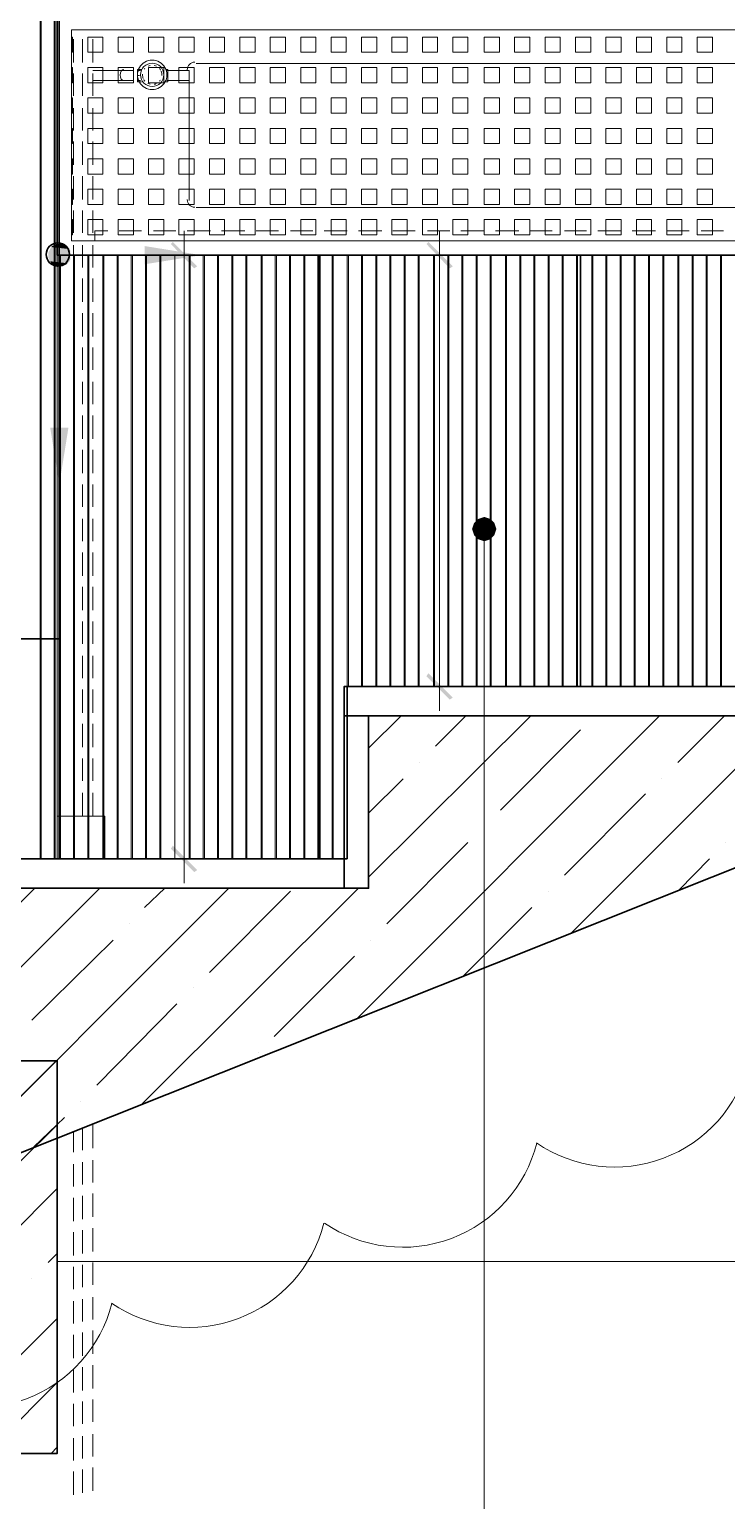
# Model space of a CAD drawing. Header units: millimetres. Extents: x -356862 to 418287, y 0 to 839748.
# Drawn here: x 324692 to 326148, y 775270 to 778339 of the extents above; entities that cross this region are included whole.
import ezdxf

# ---------------------------------------------------------------- set-up
doc = ezdxf.new("R2010")
doc.units = ezdxf.units.MM
doc.layers.add('PDF _Геометрия', color=7, linetype='Continuous', true_color=0xbababa)
doc.layers.add('PDF _Сплошная заливка', color=7, linetype='Continuous', true_color=0xf50000)

msp = doc.modelspace()

# ---------------------------------------------------------------- linework, layer by layer
at = {"layer": 'PDF _Геометрия', "color": 150, "lineweight": 30, "true_color": 0x0080ff}
for points in [[(324754.7727, 779968.3288), (324754.7727, 776608.7522), (324449.934, 776608.7522), (324449.934, 776248.8732), (324255.1759, 776248.8732), (324255.1759, 779968.3288)], [(325355.9824, 776608.7522), (325355.9824, 776968.6312), (325654.4703, 776968.6312), (325955.0751, 776968.6312), (326255.68, 776968.6312), (326255.68, 777328.5103), (326556.2848, 777328.5103), (326854.7727, 777328.5103), (327155.3776, 777328.5103), (327155.3776, 777688.3893), (327455.9824, 777688.3893), (327756.5872, 777688.3893), (328050.8413, 777688.3893), (328050.8413, 778048.2683), (328806.5872, 778048.2683), (328806.5872, 778768.0264), (328956.8897, 778768.0264), (328956.8897, 779369.2361), (324754.7727, 779369.2361), (324754.7727, 776608.7522)], [(328050.8413, 777868.3288), (328050.8413, 778367.9256), (324750.5388, 778367.9256), (324750.5388, 777868.3288)]]:
    msp.add_lwpolyline(points, close=True, dxfattribs=at)
at = {"layer": 'PDF _Геометрия', "color": 254, "lineweight": 5, "true_color": 0xdcdcdc}
for points in [[(324714.5509, 779968.3288), (324714.5509, 776608.7522)], [(324744.188, 779968.3288), (324744.188, 776608.7522)], [(324756.8897, 777868.3288), (324756.8897, 776608.7522)], [(324786.5268, 777868.3288), (324786.5268, 776608.7522)], [(324816.1638, 777868.3288), (324816.1638, 776608.7522)], [(324845.8009, 777868.3288), (324845.8009, 776608.7522)], [(324875.438, 777868.3288), (324875.438, 776608.7522)], [(324905.0751, 777868.3288), (324905.0751, 776608.7522)], [(324936.8292, 777868.3288), (324936.8292, 776608.7522)], [(324966.4663, 777868.3288), (324966.4663, 776608.7522)], [(324996.1034, 777868.3288), (324996.1034, 776608.7522)], [(325025.7405, 777868.3288), (325025.7405, 776608.7522)], [(325055.3776, 777868.3288), (325055.3776, 776608.7522)], [(325087.1316, 777868.3288), (325087.1316, 776608.7522)], [(325116.7687, 777868.3288), (325116.7687, 776608.7522)], [(325146.4058, 777868.3288), (325146.4058, 776608.7522)], [(325176.0429, 777868.3288), (325176.0429, 776608.7522)], [(325205.68, 777868.3288), (325205.68, 776608.7522)], [(325235.3171, 777868.3288), (325235.3171, 776608.7522)], [(325267.0711, 777868.3288), (325267.0711, 776608.7522)], [(325296.7082, 777868.3288), (325296.7082, 776608.7522)], [(325326.3453, 777868.3288), (325326.3453, 776608.7522)], [(325355.9824, 777868.3288), (325355.9824, 776968.6312)], [(325385.6195, 777868.3288), (325385.6195, 776968.6312)], [(325415.2566, 777868.3288), (325415.2566, 776968.6312)], [(325447.0106, 777868.3288), (325447.0106, 776968.6312)], [(325476.6477, 777868.3288), (325476.6477, 776968.6312)], [(325506.2848, 777868.3288), (325506.2848, 776968.6312)], [(325535.9219, 777868.3288), (325535.9219, 776968.6312)], [(325565.559, 777868.3288), (325565.559, 776968.6312)], [(325595.1961, 777868.3288), (325595.1961, 776968.6312)], [(325626.9501, 777868.3288), (325626.9501, 776968.6312)], [(325656.5872, 777868.3288), (325656.5872, 776968.6312)], [(325686.2243, 777868.3288), (325686.2243, 776968.6312)], [(325715.8614, 777868.3288), (325715.8614, 776968.6312)], [(325745.4985, 777868.3288), (325745.4985, 776968.6312)], [(325777.2526, 777868.3288), (325777.2526, 776968.6312)], [(325806.8897, 777868.3288), (325806.8897, 776968.6312)], [(325836.5268, 777868.3288), (325836.5268, 776968.6312)], [(325866.1638, 777868.3288), (325866.1638, 776968.6312)], [(325895.8009, 777868.3288), (325895.8009, 776968.6312)], [(325925.438, 777868.3288), (325925.438, 776968.6312)], [(325957.1921, 777868.3288), (325957.1921, 776968.6312)], [(325986.8292, 777868.3288), (325986.8292, 776968.6312)], [(326016.4663, 777868.3288), (326016.4663, 776968.6312)], [(326046.1034, 777868.3288), (326046.1034, 776968.6312)], [(326075.7405, 777868.3288), (326075.7405, 776968.6312)], [(326105.3776, 777868.3288), (326105.3776, 776968.6312)], [(326137.1316, 777868.3288), (326137.1316, 776968.6312)]]:
    msp.add_lwpolyline(points, close=True, dxfattribs=at)
for points in [[(324716.6679, 776608.7522), (324716.6679, 779968.3288)], [(324746.305, 776608.7522), (324746.305, 779968.3288)], [(324784.4098, 776608.7522), (324784.4098, 777868.3288)], [(324814.0469, 776608.7522), (324814.0469, 777868.3288)], [(324847.9179, 776608.7522), (324847.9179, 777868.3288)], [(324877.555, 776608.7522), (324877.555, 777868.3288)], [(324907.1921, 776608.7522), (324907.1921, 777868.3288)], [(324934.7122, 776608.7522), (324934.7122, 777868.3288)], [(324964.3493, 776608.7522), (324964.3493, 777868.3288)], [(324996.1034, 776608.7522), (324996.1034, 777868.3288)], [(325027.8574, 776608.7522), (325027.8574, 777868.3288)], [(325057.4945, 776608.7522), (325057.4945, 777868.3288)], [(325085.0147, 776608.7522), (325085.0147, 777868.3288)], [(325114.6518, 776608.7522), (325114.6518, 777868.3288)], [(325144.2888, 776608.7522), (325144.2888, 777868.3288)], [(325178.1598, 776608.7522), (325178.1598, 777868.3288)], [(325207.7969, 776608.7522), (325207.7969, 777868.3288)], [(325237.434, 776608.7522), (325237.434, 777868.3288)], [(325264.9542, 776608.7522), (325264.9542, 777868.3288)], [(325294.5913, 776608.7522), (325294.5913, 777868.3288)], [(325324.2284, 776608.7522), (325324.2284, 777868.3288)], [(325358.0993, 776968.6312), (325358.0993, 777868.3288)], [(325387.7364, 776968.6312), (325387.7364, 777868.3288)], [(325417.3735, 776968.6312), (325417.3735, 777868.3288)], [(325444.8937, 776968.6312), (325444.8937, 777868.3288)], [(325474.5308, 776968.6312), (325474.5308, 777868.3288)], [(325504.1679, 776968.6312), (325504.1679, 777868.3288)], [(325538.0388, 776968.6312), (325538.0388, 777868.3288)], [(325567.6759, 776968.6312), (325567.6759, 777868.3288)], [(325597.313, 776968.6312), (325597.313, 777868.3288)], [(325624.8332, 776968.6312), (325624.8332, 777868.3288)], [(325654.4703, 776968.6312), (325654.4703, 777868.3288)], [(325688.3413, 776968.6312), (325688.3413, 777868.3288)], [(325717.9784, 776968.6312), (325717.9784, 777868.3288)], [(325747.6155, 776968.6312), (325747.6155, 777868.3288)], [(325775.1356, 776968.6312), (325775.1356, 777868.3288)], [(325804.7727, 776968.6312), (325804.7727, 777868.3288)], [(325834.4098, 776968.6312), (325834.4098, 777868.3288)], [(325868.2808, 776968.6312), (325868.2808, 777868.3288)], [(325897.9179, 776968.6312), (325897.9179, 777868.3288)], [(325927.555, 776968.6312), (325927.555, 777868.3288)], [(325955.0751, 776968.6312), (325955.0751, 777868.3288)], [(325984.7122, 776968.6312), (325984.7122, 777868.3288)], [(326014.3493, 776968.6312), (326014.3493, 777868.3288)], [(326048.2203, 776968.6312), (326048.2203, 777868.3288)], [(326077.8574, 776968.6312), (326077.8574, 777868.3288)], [(326107.4945, 776968.6312), (326107.4945, 777868.3288)], [(326135.0147, 776968.6312), (326135.0147, 777868.3288)]]:
    msp.add_lwpolyline(points, dxfattribs=at)
at = {"layer": 'PDF _Геометрия', "color": 7, "lineweight": 30}
for points in [[(322699.2284, 775467.724), (321799.5308, 775467.724), (321799.5308, 774849.5788), (331681.3856, 778789.1957), (331681.3856, 779068.6312), (330802.8574, 779068.6312), (330802.8574, 778708.7522), (329901.0429, 778708.7522), (329901.0429, 778348.8732), (329001.3453, 778348.8732), (329001.3453, 777988.9941), (328101.6477, 777988.9941), (328101.6477, 777629.1151), (327199.8332, 777629.1151), (327199.8332, 777269.2361), (326300.1356, 777269.2361), (326300.1356, 776907.2401), (325400.438, 776907.2401), (325400.438, 776547.3611), (324500.7405, 776547.3611), (324500.7405, 776187.482), (323598.9259, 776187.482), (323598.9259, 775827.603), (322699.2284, 775827.603)], [(326251.4461, 776968.6312), (325349.6316, 776968.6312), (325349.6316, 776907.2401), (326251.4461, 776907.2401)], [(325349.6316, 776907.2401), (325349.6316, 776547.3611), (325400.438, 776547.3611), (325400.438, 776907.2401)], [(325349.6316, 776608.7522), (324449.934, 776608.7522), (324449.934, 776547.3611), (325349.6316, 776547.3611)], [(324250.9421, 776187.482), (324250.9421, 775368.228), (324750.5388, 775368.228), (324750.5388, 776187.482)]]:
    msp.add_lwpolyline(points, close=True, dxfattribs=at)
at = {"layer": 'PDF _Геометрия', "color": 6, "lineweight": 9}
for points in [[(324750.5388, 777868.3288), (328050.8413, 777868.3288), (328050.8413, 778367.9256), (324750.5388, 778367.9256)], [(324780.1759, 777897.9659), (328021.2042, 777897.9659), (328021.2042, 778338.2885), (324780.1759, 778338.2885)]]:
    msp.add_lwpolyline(points, close=True, dxfattribs=at)
at = {"layer": 'PDF _Геометрия', "color": 6, "lineweight": 5}
for points in [[(324780.1759, 778323.4699), (324782.2929, 778323.4699), (324782.2929, 778291.7159), (324780.1759, 778291.7159)], [(324780.1759, 778259.9619), (324782.2929, 778259.9619), (324782.2929, 778228.2078), (324780.1759, 778228.2078)], [(324780.1759, 778196.4538), (324782.2929, 778196.4538), (324782.2929, 778164.6998), (324780.1759, 778164.6998)], [(324780.1759, 778132.9457), (324782.2929, 778132.9457), (324782.2929, 778101.1917), (324780.1759, 778101.1917)], [(324780.1759, 778069.4377), (324782.2929, 778069.4377), (324782.2929, 778037.6836), (324780.1759, 778037.6836)], [(324780.1759, 778005.9296), (324782.2929, 778005.9296), (324782.2929, 777974.1756), (324780.1759, 777974.1756)], [(324780.1759, 777942.4215), (324782.2929, 777942.4215), (324782.2929, 777910.6675), (324780.1759, 777910.6675)]]:
    msp.add_lwpolyline(points, dxfattribs=at)
at = {"layer": 'PDF _Геометрия', "color": 252, "lineweight": 5, "true_color": 0x989898}
for points in [[(324784.4098, 778319.2361), (324784.4098, 778270.5465)], [(324803.4622, 778319.2361), (324803.4622, 778270.5465)], [(324824.6316, 778270.5465), (324824.6316, 778319.2361)], [(324784.4098, 778247.2603), (324784.4098, 778200.6877)], [(324803.4622, 778247.2603), (324803.4622, 778200.6877)], [(324890.2566, 778253.6111), (324824.6316, 778253.6111)], [(324824.6316, 778200.6877), (324824.6316, 778247.2603)], [(324824.6316, 778232.4417), (324890.2566, 778232.4417)], [(325025.7405, 778253.6111), (324981.2848, 778253.6111)], [(324981.2848, 778232.4417), (325025.7405, 778232.4417)], [(324784.4098, 778175.2844), (324784.4098, 778128.7119)], [(324803.4622, 778175.2844), (324803.4622, 778128.7119)], [(324824.6316, 778128.7119), (324824.6316, 778175.2844)], [(324784.4098, 778105.4256), (324784.4098, 778056.7361)], [(324803.4622, 778105.4256), (324803.4622, 778056.7361)], [(324824.6316, 778056.7361), (324824.6316, 778105.4256)], [(324784.4098, 778033.4498), (324784.4098, 777984.7603)], [(324803.4622, 778033.4498), (324803.4622, 777984.7603)], [(324824.6316, 777984.7603), (324824.6316, 778033.4498)], [(324784.4098, 777961.474), (324784.4098, 777914.9014)], [(324803.4622, 777961.474), (324803.4622, 777914.9014)], [(324824.6316, 777914.9014), (324824.6316, 777961.474)], [(324856.3856, 777919.1353), (324828.8655, 777919.1353), (324828.8655, 777908.5506), (324828.8655, 777897.9659), (324856.3856, 777897.9659)], [(324926.2445, 777919.1353), (324879.6719, 777919.1353)], [(324998.2203, 777919.1353), (324951.6477, 777919.1353)], [(325070.1961, 777919.1353), (325021.5066, 777919.1353)], [(325142.1719, 777919.1353), (325093.4824, 777919.1353)], [(325212.0308, 777919.1353), (325165.4582, 777919.1353)], [(325284.0066, 777919.1353), (325237.434, 777919.1353)], [(325355.9824, 777919.1353), (325307.2929, 777919.1353)], [(325427.9582, 777919.1353), (325379.2687, 777919.1353)], [(325497.8171, 777919.1353), (325451.2445, 777919.1353)], [(325569.7929, 777919.1353), (325523.2203, 777919.1353)], [(325641.7687, 777919.1353), (325593.0792, 777919.1353)], [(325713.7445, 777919.1353), (325665.055, 777919.1353)], [(325783.6034, 777919.1353), (325737.0308, 777919.1353)], [(325855.5792, 777919.1353), (325809.0066, 777919.1353)], [(325927.555, 777919.1353), (325878.8655, 777919.1353)], [(325999.5308, 777919.1353), (325950.8413, 777919.1353)], [(326069.3897, 777919.1353), (326022.8171, 777919.1353)], [(326141.3655, 777919.1353), (326094.7929, 777919.1353)], [(324784.4098, 777889.4982), (324784.4098, 777842.9256)], [(324803.4622, 777889.4982), (324803.4622, 777842.9256)], [(324824.6316, 777842.9256), (324824.6316, 777889.4982)], [(324879.6719, 777897.9659), (324926.2445, 777897.9659)], [(324951.6477, 777897.9659), (324998.2203, 777897.9659)], [(325021.5066, 777897.9659), (325070.1961, 777897.9659)], [(325093.4824, 777897.9659), (325142.1719, 777897.9659)], [(325165.4582, 777897.9659), (325212.0308, 777897.9659)], [(325237.434, 777897.9659), (325284.0066, 777897.9659)], [(325307.2929, 777897.9659), (325355.9824, 777897.9659)], [(325379.2687, 777897.9659), (325427.9582, 777897.9659)], [(325451.2445, 777897.9659), (325497.8171, 777897.9659)], [(325523.2203, 777897.9659), (325569.7929, 777897.9659)], [(325593.0792, 777897.9659), (325641.7687, 777897.9659)], [(325665.055, 777897.9659), (325713.7445, 777897.9659)], [(325737.0308, 777897.9659), (325783.6034, 777897.9659)], [(325809.0066, 777897.9659), (325855.5792, 777897.9659)], [(325878.8655, 777897.9659), (325927.555, 777897.9659)], [(325950.8413, 777897.9659), (325999.5308, 777897.9659)], [(326022.8171, 777897.9659), (326069.3897, 777897.9659)], [(326094.7929, 777897.9659), (326141.3655, 777897.9659)], [(324784.4098, 777819.6393), (324784.4098, 777770.9498)], [(324803.4622, 777819.6393), (324803.4622, 777770.9498)], [(324824.6316, 777770.9498), (324824.6316, 777819.6393)], [(324784.4098, 777747.6635), (324784.4098, 777698.974)], [(324803.4622, 777747.6635), (324803.4622, 777698.974)], [(324824.6316, 777698.974), (324824.6316, 777747.6635)], [(324784.4098, 777675.6877), (324784.4098, 777629.1151)], [(324803.4622, 777675.6877), (324803.4622, 777629.1151)], [(324824.6316, 777629.1151), (324824.6316, 777675.6877)], [(324784.4098, 777603.7119), (324784.4098, 777557.1393)], [(324803.4622, 777603.7119), (324803.4622, 777557.1393)], [(324824.6316, 777557.1393), (324824.6316, 777603.7119)], [(324784.4098, 777533.853), (324784.4098, 777485.1635)], [(324803.4622, 777533.853), (324803.4622, 777485.1635)], [(324824.6316, 777485.1635), (324824.6316, 777533.853)], [(324784.4098, 777461.8772), (324784.4098, 777413.1877)], [(324803.4622, 777461.8772), (324803.4622, 777413.1877)], [(324824.6316, 777413.1877), (324824.6316, 777461.8772)], [(324784.4098, 777389.9014), (324784.4098, 777343.3288)], [(324803.4622, 777389.9014), (324803.4622, 777343.3288)], [(324824.6316, 777343.3288), (324824.6316, 777389.9014)], [(324784.4098, 777317.9256), (324784.4098, 777271.353)], [(324803.4622, 777317.9256), (324803.4622, 777271.353)], [(324824.6316, 777271.353), (324824.6316, 777317.9256)], [(324784.4098, 777248.0667), (324784.4098, 777199.3772)], [(324803.4622, 777248.0667), (324803.4622, 777199.3772)], [(324824.6316, 777199.3772), (324824.6316, 777248.0667)], [(324784.4098, 777176.0909), (324784.4098, 777127.4014)], [(324803.4622, 777176.0909), (324803.4622, 777127.4014)], [(324824.6316, 777127.4014), (324824.6316, 777176.0909)], [(324784.4098, 777104.1151), (324784.4098, 777057.5425)], [(324803.4622, 777104.1151), (324803.4622, 777057.5425)], [(324824.6316, 777057.5425), (324824.6316, 777104.1151)], [(324784.4098, 777032.1393), (324784.4098, 776985.5667)], [(324803.4622, 777032.1393), (324803.4622, 776985.5667)], [(324824.6316, 776985.5667), (324824.6316, 777032.1393)], [(324784.4098, 776962.2804), (324784.4098, 776913.5909)], [(324803.4622, 776962.2804), (324803.4622, 776913.5909)], [(324824.6316, 776913.5909), (324824.6316, 776962.2804)], [(324784.4098, 776890.3046), (324784.4098, 776841.6151)], [(324803.4622, 776890.3046), (324803.4622, 776841.6151)], [(324824.6316, 776841.6151), (324824.6316, 776890.3046)], [(324784.4098, 776818.3288), (324784.4098, 776771.7562)], [(324803.4622, 776818.3288), (324803.4622, 776771.7562)], [(324824.6316, 776771.7562), (324824.6316, 776818.3288)], [(324784.4098, 776746.353), (324784.4098, 776697.6635)], [(324803.4622, 776746.353), (324803.4622, 776697.6635)], [(324824.6316, 776697.6635), (324824.6316, 776746.353)], [(324803.4622, 776047.7643), (324803.4622, 776001.1917)], [(324824.6316, 776005.4256), (324824.6316, 776056.232)], [(324784.4098, 776039.2965), (324784.4098, 775996.9578)], [(324784.4098, 775971.5546), (324784.4098, 775924.982)], [(324803.4622, 775975.7885), (324803.4622, 775929.2159)], [(324824.6316, 775933.4498), (324824.6316, 775980.0224)], [(324784.4098, 775901.6957), (324784.4098, 775853.0062)], [(324803.4622, 775905.9296), (324803.4622, 775857.2401)], [(324824.6316, 775861.474), (324824.6316, 775910.1635)], [(324803.4622, 775833.9538), (324803.4622, 775785.2643)], [(324824.6316, 775789.4982), (324824.6316, 775838.1877)], [(324784.4098, 775829.7199), (324784.4098, 775781.0304)], [(324784.4098, 775757.7441), (324784.4098, 775711.1715)], [(324803.4622, 775761.978), (324803.4622, 775715.4054)], [(324824.6316, 775719.6393), (324824.6316, 775766.2119)], [(324784.4098, 775685.7683), (324784.4098, 775639.1957)], [(324803.4622, 775690.0022), (324803.4622, 775643.4296)], [(324824.6316, 775647.6635), (324824.6316, 775694.2361)], [(324784.4098, 775615.9094), (324784.4098, 775567.2199)], [(324803.4622, 775620.1433), (324803.4622, 775571.4538)], [(324824.6316, 775575.6877), (324824.6316, 775624.3772)], [(324784.4098, 775543.9336), (324784.4098, 775495.2441)], [(324803.4622, 775548.1675), (324803.4622, 775499.478)], [(324824.6316, 775503.7119), (324824.6316, 775552.4014)], [(324784.4098, 775471.9578), (324784.4098, 775425.3853)], [(324803.4622, 775476.1917), (324803.4622, 775429.6191)], [(324824.6316, 775433.853), (324824.6316, 775480.4256)], [(324803.4622, 775404.2159), (324803.4622, 775357.6433)], [(324824.6316, 775361.8772), (324824.6316, 775408.4498)], [(324784.4098, 775399.982), (324784.4098, 775353.4094)], [(324784.4098, 775330.1232), (324784.4098, 775281.4336)], [(324803.4622, 775334.357), (324803.4622, 775285.6675)], [(324824.6316, 775289.9014), (324824.6316, 775338.5909)]]:
    msp.add_lwpolyline(points, dxfattribs=at)
at = {"layer": 'PDF _Геометрия', "color": 6, "lineweight": 5}
for points in [[(324845.8009, 778323.4699), (324845.8009, 778291.7159), (324814.0469, 778291.7159), (324814.0469, 778323.4699)], [(324909.309, 778323.4699), (324909.309, 778291.7159), (324877.555, 778291.7159), (324877.555, 778323.4699)], [(324972.8171, 778323.4699), (324972.8171, 778291.7159), (324941.063, 778291.7159), (324941.063, 778323.4699)], [(325036.3251, 778323.4699), (325036.3251, 778291.7159), (325004.5711, 778291.7159), (325004.5711, 778323.4699)], [(325099.8332, 778323.4699), (325099.8332, 778291.7159), (325068.0792, 778291.7159), (325068.0792, 778323.4699)], [(325163.3413, 778323.4699), (325163.3413, 778291.7159), (325131.5872, 778291.7159), (325131.5872, 778323.4699)], [(325226.8493, 778323.4699), (325226.8493, 778291.7159), (325195.0953, 778291.7159), (325195.0953, 778323.4699)], [(325290.3574, 778323.4699), (325290.3574, 778291.7159), (325258.6034, 778291.7159), (325258.6034, 778323.4699)], [(325353.8655, 778323.4699), (325353.8655, 778291.7159), (325322.1114, 778291.7159), (325322.1114, 778323.4699)], [(325417.3735, 778323.4699), (325417.3735, 778291.7159), (325385.6195, 778291.7159), (325385.6195, 778323.4699)], [(325480.8816, 778323.4699), (325480.8816, 778291.7159), (325449.1276, 778291.7159), (325449.1276, 778323.4699)], [(325544.3897, 778323.4699), (325544.3897, 778291.7159), (325512.6356, 778291.7159), (325512.6356, 778323.4699)], [(325607.8977, 778323.4699), (325607.8977, 778291.7159), (325576.1437, 778291.7159), (325576.1437, 778323.4699)], [(325673.5227, 778323.4699), (325673.5227, 778291.7159), (325641.7687, 778291.7159), (325641.7687, 778323.4699)], [(325737.0308, 778323.4699), (325737.0308, 778291.7159), (325705.2768, 778291.7159), (325705.2768, 778323.4699)], [(325800.5388, 778323.4699), (325800.5388, 778291.7159), (325768.7848, 778291.7159), (325768.7848, 778323.4699)], [(325864.0469, 778323.4699), (325864.0469, 778291.7159), (325832.2929, 778291.7159), (325832.2929, 778323.4699)], [(325927.555, 778323.4699), (325927.555, 778291.7159), (325895.8009, 778291.7159), (325895.8009, 778323.4699)], [(325991.063, 778323.4699), (325991.063, 778291.7159), (325959.309, 778291.7159), (325959.309, 778323.4699)], [(326054.5711, 778323.4699), (326054.5711, 778291.7159), (326022.8171, 778291.7159), (326022.8171, 778323.4699)], [(326118.0792, 778323.4699), (326118.0792, 778291.7159), (326086.3251, 778291.7159), (326086.3251, 778323.4699)], [(324845.8009, 778259.9619), (324845.8009, 778228.2078), (324814.0469, 778228.2078), (324814.0469, 778259.9619)], [(324909.309, 778259.9619), (324909.309, 778228.2078), (324877.555, 778228.2078), (324877.555, 778259.9619)], [(324972.8171, 778259.9619), (324972.8171, 778228.2078), (324941.063, 778228.2078), (324941.063, 778259.9619)], [(325036.3251, 778259.9619), (325036.3251, 778228.2078), (325004.5711, 778228.2078), (325004.5711, 778259.9619)], [(325099.8332, 778259.9619), (325099.8332, 778228.2078), (325068.0792, 778228.2078), (325068.0792, 778259.9619)], [(325163.3413, 778259.9619), (325163.3413, 778228.2078), (325131.5872, 778228.2078), (325131.5872, 778259.9619)], [(325226.8493, 778259.9619), (325226.8493, 778228.2078), (325195.0953, 778228.2078), (325195.0953, 778259.9619)], [(325290.3574, 778259.9619), (325290.3574, 778228.2078), (325258.6034, 778228.2078), (325258.6034, 778259.9619)], [(325353.8655, 778259.9619), (325353.8655, 778228.2078), (325322.1114, 778228.2078), (325322.1114, 778259.9619)], [(325417.3735, 778259.9619), (325417.3735, 778228.2078), (325385.6195, 778228.2078), (325385.6195, 778259.9619)], [(325480.8816, 778259.9619), (325480.8816, 778228.2078), (325449.1276, 778228.2078), (325449.1276, 778259.9619)], [(325544.3897, 778259.9619), (325544.3897, 778228.2078), (325512.6356, 778228.2078), (325512.6356, 778259.9619)], [(325607.8977, 778259.9619), (325607.8977, 778228.2078), (325576.1437, 778228.2078), (325576.1437, 778259.9619)], [(325673.5227, 778259.9619), (325673.5227, 778228.2078), (325641.7687, 778228.2078), (325641.7687, 778259.9619)], [(325737.0308, 778259.9619), (325737.0308, 778228.2078), (325705.2768, 778228.2078), (325705.2768, 778259.9619)], [(325800.5388, 778259.9619), (325800.5388, 778228.2078), (325768.7848, 778228.2078), (325768.7848, 778259.9619)], [(325864.0469, 778259.9619), (325864.0469, 778228.2078), (325832.2929, 778228.2078), (325832.2929, 778259.9619)], [(325927.555, 778259.9619), (325927.555, 778228.2078), (325895.8009, 778228.2078), (325895.8009, 778259.9619)], [(325991.063, 778259.9619), (325991.063, 778228.2078), (325959.309, 778228.2078), (325959.309, 778259.9619)], [(326054.5711, 778259.9619), (326054.5711, 778228.2078), (326022.8171, 778228.2078), (326022.8171, 778259.9619)], [(326118.0792, 778259.9619), (326118.0792, 778228.2078), (326086.3251, 778228.2078), (326086.3251, 778259.9619)], [(324845.8009, 778196.4538), (324845.8009, 778164.6998), (324814.0469, 778164.6998), (324814.0469, 778196.4538)], [(324909.309, 778196.4538), (324909.309, 778164.6998), (324877.555, 778164.6998), (324877.555, 778196.4538)], [(324972.8171, 778196.4538), (324972.8171, 778164.6998), (324941.063, 778164.6998), (324941.063, 778196.4538)], [(325036.3251, 778196.4538), (325036.3251, 778164.6998), (325004.5711, 778164.6998), (325004.5711, 778196.4538)], [(325099.8332, 778196.4538), (325099.8332, 778164.6998), (325068.0792, 778164.6998), (325068.0792, 778196.4538)], [(325163.3413, 778196.4538), (325163.3413, 778164.6998), (325131.5872, 778164.6998), (325131.5872, 778196.4538)], [(325226.8493, 778196.4538), (325226.8493, 778164.6998), (325195.0953, 778164.6998), (325195.0953, 778196.4538)], [(325290.3574, 778196.4538), (325290.3574, 778164.6998), (325258.6034, 778164.6998), (325258.6034, 778196.4538)], [(325353.8655, 778196.4538), (325353.8655, 778164.6998), (325322.1114, 778164.6998), (325322.1114, 778196.4538)], [(325417.3735, 778196.4538), (325417.3735, 778164.6998), (325385.6195, 778164.6998), (325385.6195, 778196.4538)], [(325480.8816, 778196.4538), (325480.8816, 778164.6998), (325449.1276, 778164.6998), (325449.1276, 778196.4538)], [(325544.3897, 778196.4538), (325544.3897, 778164.6998), (325512.6356, 778164.6998), (325512.6356, 778196.4538)], [(325607.8977, 778196.4538), (325607.8977, 778164.6998), (325576.1437, 778164.6998), (325576.1437, 778196.4538)], [(325673.5227, 778196.4538), (325673.5227, 778164.6998), (325641.7687, 778164.6998), (325641.7687, 778196.4538)], [(325737.0308, 778196.4538), (325737.0308, 778164.6998), (325705.2768, 778164.6998), (325705.2768, 778196.4538)], [(325800.5388, 778196.4538), (325800.5388, 778164.6998), (325768.7848, 778164.6998), (325768.7848, 778196.4538)], [(325864.0469, 778196.4538), (325864.0469, 778164.6998), (325832.2929, 778164.6998), (325832.2929, 778196.4538)], [(325927.555, 778196.4538), (325927.555, 778164.6998), (325895.8009, 778164.6998), (325895.8009, 778196.4538)], [(325991.063, 778196.4538), (325991.063, 778164.6998), (325959.309, 778164.6998), (325959.309, 778196.4538)], [(326054.5711, 778196.4538), (326054.5711, 778164.6998), (326022.8171, 778164.6998), (326022.8171, 778196.4538)], [(326118.0792, 778196.4538), (326118.0792, 778164.6998), (326086.3251, 778164.6998), (326086.3251, 778196.4538)], [(324845.8009, 778132.9457), (324845.8009, 778101.1917), (324814.0469, 778101.1917), (324814.0469, 778132.9457)], [(324909.309, 778132.9457), (324909.309, 778101.1917), (324877.555, 778101.1917), (324877.555, 778132.9457)], [(324972.8171, 778132.9457), (324972.8171, 778101.1917), (324941.063, 778101.1917), (324941.063, 778132.9457)], [(325036.3251, 778132.9457), (325036.3251, 778101.1917), (325004.5711, 778101.1917), (325004.5711, 778132.9457)], [(325099.8332, 778132.9457), (325099.8332, 778101.1917), (325068.0792, 778101.1917), (325068.0792, 778132.9457)], [(325163.3413, 778132.9457), (325163.3413, 778101.1917), (325131.5872, 778101.1917), (325131.5872, 778132.9457)], [(325226.8493, 778132.9457), (325226.8493, 778101.1917), (325195.0953, 778101.1917), (325195.0953, 778132.9457)], [(325290.3574, 778132.9457), (325290.3574, 778101.1917), (325258.6034, 778101.1917), (325258.6034, 778132.9457)], [(325353.8655, 778132.9457), (325353.8655, 778101.1917), (325322.1114, 778101.1917), (325322.1114, 778132.9457)], [(325417.3735, 778132.9457), (325417.3735, 778101.1917), (325385.6195, 778101.1917), (325385.6195, 778132.9457)], [(325480.8816, 778132.9457), (325480.8816, 778101.1917), (325449.1276, 778101.1917), (325449.1276, 778132.9457)], [(325544.3897, 778132.9457), (325544.3897, 778101.1917), (325512.6356, 778101.1917), (325512.6356, 778132.9457)], [(325607.8977, 778132.9457), (325607.8977, 778101.1917), (325576.1437, 778101.1917), (325576.1437, 778132.9457)], [(325673.5227, 778132.9457), (325673.5227, 778101.1917), (325641.7687, 778101.1917), (325641.7687, 778132.9457)], [(325737.0308, 778132.9457), (325737.0308, 778101.1917), (325705.2768, 778101.1917), (325705.2768, 778132.9457)], [(325800.5388, 778132.9457), (325800.5388, 778101.1917), (325768.7848, 778101.1917), (325768.7848, 778132.9457)], [(325864.0469, 778132.9457), (325864.0469, 778101.1917), (325832.2929, 778101.1917), (325832.2929, 778132.9457)], [(325927.555, 778132.9457), (325927.555, 778101.1917), (325895.8009, 778101.1917), (325895.8009, 778132.9457)], [(325991.063, 778132.9457), (325991.063, 778101.1917), (325959.309, 778101.1917), (325959.309, 778132.9457)], [(326054.5711, 778132.9457), (326054.5711, 778101.1917), (326022.8171, 778101.1917), (326022.8171, 778132.9457)], [(326118.0792, 778132.9457), (326118.0792, 778101.1917), (326086.3251, 778101.1917), (326086.3251, 778132.9457)], [(324845.8009, 778069.4377), (324845.8009, 778037.6836), (324814.0469, 778037.6836), (324814.0469, 778069.4377)], [(324909.309, 778069.4377), (324909.309, 778037.6836), (324877.555, 778037.6836), (324877.555, 778069.4377)], [(324972.8171, 778069.4377), (324972.8171, 778037.6836), (324941.063, 778037.6836), (324941.063, 778069.4377)], [(325036.3251, 778069.4377), (325036.3251, 778037.6836), (325004.5711, 778037.6836), (325004.5711, 778069.4377)], [(325099.8332, 778069.4377), (325099.8332, 778037.6836), (325068.0792, 778037.6836), (325068.0792, 778069.4377)], [(325163.3413, 778069.4377), (325163.3413, 778037.6836), (325131.5872, 778037.6836), (325131.5872, 778069.4377)], [(325226.8493, 778069.4377), (325226.8493, 778037.6836), (325195.0953, 778037.6836), (325195.0953, 778069.4377)], [(325290.3574, 778069.4377), (325290.3574, 778037.6836), (325258.6034, 778037.6836), (325258.6034, 778069.4377)], [(325353.8655, 778069.4377), (325353.8655, 778037.6836), (325322.1114, 778037.6836), (325322.1114, 778069.4377)], [(325417.3735, 778069.4377), (325417.3735, 778037.6836), (325385.6195, 778037.6836), (325385.6195, 778069.4377)], [(325480.8816, 778069.4377), (325480.8816, 778037.6836), (325449.1276, 778037.6836), (325449.1276, 778069.4377)], [(325544.3897, 778069.4377), (325544.3897, 778037.6836), (325512.6356, 778037.6836), (325512.6356, 778069.4377)], [(325607.8977, 778069.4377), (325607.8977, 778037.6836), (325576.1437, 778037.6836), (325576.1437, 778069.4377)], [(325673.5227, 778069.4377), (325673.5227, 778037.6836), (325641.7687, 778037.6836), (325641.7687, 778069.4377)], [(325737.0308, 778069.4377), (325737.0308, 778037.6836), (325705.2768, 778037.6836), (325705.2768, 778069.4377)], [(325800.5388, 778069.4377), (325800.5388, 778037.6836), (325768.7848, 778037.6836), (325768.7848, 778069.4377)], [(325864.0469, 778069.4377), (325864.0469, 778037.6836), (325832.2929, 778037.6836), (325832.2929, 778069.4377)], [(325927.555, 778069.4377), (325927.555, 778037.6836), (325895.8009, 778037.6836), (325895.8009, 778069.4377)], [(325991.063, 778069.4377), (325991.063, 778037.6836), (325959.309, 778037.6836), (325959.309, 778069.4377)], [(326054.5711, 778069.4377), (326054.5711, 778037.6836), (326022.8171, 778037.6836), (326022.8171, 778069.4377)], [(326118.0792, 778069.4377), (326118.0792, 778037.6836), (326086.3251, 778037.6836), (326086.3251, 778069.4377)], [(324845.8009, 778005.9296), (324845.8009, 777974.1756), (324814.0469, 777974.1756), (324814.0469, 778005.9296)], [(324909.309, 778005.9296), (324909.309, 777974.1756), (324877.555, 777974.1756), (324877.555, 778005.9296)], [(324972.8171, 778005.9296), (324972.8171, 777974.1756), (324941.063, 777974.1756), (324941.063, 778005.9296)], [(325036.3251, 778005.9296), (325036.3251, 777974.1756), (325004.5711, 777974.1756), (325004.5711, 778005.9296)], [(325099.8332, 778005.9296), (325099.8332, 777974.1756), (325068.0792, 777974.1756), (325068.0792, 778005.9296)], [(325163.3413, 778005.9296), (325163.3413, 777974.1756), (325131.5872, 777974.1756), (325131.5872, 778005.9296)], [(325226.8493, 778005.9296), (325226.8493, 777974.1756), (325195.0953, 777974.1756), (325195.0953, 778005.9296)], [(325290.3574, 778005.9296), (325290.3574, 777974.1756), (325258.6034, 777974.1756), (325258.6034, 778005.9296)], [(325353.8655, 778005.9296), (325353.8655, 777974.1756), (325322.1114, 777974.1756), (325322.1114, 778005.9296)], [(325417.3735, 778005.9296), (325417.3735, 777974.1756), (325385.6195, 777974.1756), (325385.6195, 778005.9296)], [(325480.8816, 778005.9296), (325480.8816, 777974.1756), (325449.1276, 777974.1756), (325449.1276, 778005.9296)], [(325544.3897, 778005.9296), (325544.3897, 777974.1756), (325512.6356, 777974.1756), (325512.6356, 778005.9296)], [(325607.8977, 778005.9296), (325607.8977, 777974.1756), (325576.1437, 777974.1756), (325576.1437, 778005.9296)], [(325673.5227, 778005.9296), (325673.5227, 777974.1756), (325641.7687, 777974.1756), (325641.7687, 778005.9296)], [(325737.0308, 778005.9296), (325737.0308, 777974.1756), (325705.2768, 777974.1756), (325705.2768, 778005.9296)], [(325800.5388, 778005.9296), (325800.5388, 777974.1756), (325768.7848, 777974.1756), (325768.7848, 778005.9296)], [(325864.0469, 778005.9296), (325864.0469, 777974.1756), (325832.2929, 777974.1756), (325832.2929, 778005.9296)], [(325927.555, 778005.9296), (325927.555, 777974.1756), (325895.8009, 777974.1756), (325895.8009, 778005.9296)], [(325991.063, 778005.9296), (325991.063, 777974.1756), (325959.309, 777974.1756), (325959.309, 778005.9296)], [(326054.5711, 778005.9296), (326054.5711, 777974.1756), (326022.8171, 777974.1756), (326022.8171, 778005.9296)], [(326118.0792, 778005.9296), (326118.0792, 777974.1756), (326086.3251, 777974.1756), (326086.3251, 778005.9296)], [(324845.8009, 777942.4215), (324845.8009, 777910.6675), (324814.0469, 777910.6675), (324814.0469, 777942.4215)], [(324909.309, 777942.4215), (324909.309, 777910.6675), (324877.555, 777910.6675), (324877.555, 777942.4215)], [(324972.8171, 777942.4215), (324972.8171, 777910.6675), (324941.063, 777910.6675), (324941.063, 777942.4215)], [(325036.3251, 777942.4215), (325036.3251, 777910.6675), (325004.5711, 777910.6675), (325004.5711, 777942.4215)], [(325099.8332, 777942.4215), (325099.8332, 777910.6675), (325068.0792, 777910.6675), (325068.0792, 777942.4215)], [(325163.3413, 777942.4215), (325163.3413, 777910.6675), (325131.5872, 777910.6675), (325131.5872, 777942.4215)], [(325226.8493, 777942.4215), (325226.8493, 777910.6675), (325195.0953, 777910.6675), (325195.0953, 777942.4215)], [(325290.3574, 777942.4215), (325290.3574, 777910.6675), (325258.6034, 777910.6675), (325258.6034, 777942.4215)], [(325353.8655, 777942.4215), (325353.8655, 777910.6675), (325322.1114, 777910.6675), (325322.1114, 777942.4215)], [(325417.3735, 777942.4215), (325417.3735, 777910.6675), (325385.6195, 777910.6675), (325385.6195, 777942.4215)], [(325480.8816, 777942.4215), (325480.8816, 777910.6675), (325449.1276, 777910.6675), (325449.1276, 777942.4215)], [(325544.3897, 777942.4215), (325544.3897, 777910.6675), (325512.6356, 777910.6675), (325512.6356, 777942.4215)], [(325607.8977, 777942.4215), (325607.8977, 777910.6675), (325576.1437, 777910.6675), (325576.1437, 777942.4215)], [(325673.5227, 777942.4215), (325673.5227, 777910.6675), (325641.7687, 777910.6675), (325641.7687, 777942.4215)], [(325737.0308, 777942.4215), (325737.0308, 777910.6675), (325705.2768, 777910.6675), (325705.2768, 777942.4215)], [(325800.5388, 777942.4215), (325800.5388, 777910.6675), (325768.7848, 777910.6675), (325768.7848, 777942.4215)], [(325864.0469, 777942.4215), (325864.0469, 777910.6675), (325832.2929, 777910.6675), (325832.2929, 777942.4215)], [(325927.555, 777942.4215), (325927.555, 777910.6675), (325895.8009, 777910.6675), (325895.8009, 777942.4215)], [(325991.063, 777942.4215), (325991.063, 777910.6675), (325959.309, 777910.6675), (325959.309, 777942.4215)], [(326054.5711, 777942.4215), (326054.5711, 777910.6675), (326022.8171, 777910.6675), (326022.8171, 777942.4215)], [(326118.0792, 777942.4215), (326118.0792, 777910.6675), (326086.3251, 777910.6675), (326086.3251, 777942.4215)]]:
    msp.add_lwpolyline(points, close=True, dxfattribs=at)
at = {"layer": 'PDF _Геометрия', "color": 7, "lineweight": 9}
for points in [[(324750.5388, 778274.7804), (324750.5388, 778035.5667)], [(324750.5388, 777917.0183), (324750.5388, 777677.8046)], [(324750.5388, 777559.2562), (324750.5388, 777322.1594)], [(324750.5388, 777201.4941), (324750.5388, 776964.3974)], [(324750.5388, 776845.849), (324750.5388, 776608.7522)]]:
    msp.add_lwpolyline(points, dxfattribs=at)
at = {"layer": 'PDF _Геометрия', "color": 5, "lineweight": 5}
for points in [[(324917.7768, 778230.3248), (324926.2445, 778230.3248), (324917.7768, 778230.3248), (324917.7768, 778243.0264), (324917.7768, 778255.728), (324926.2445, 778255.728), (324917.7768, 778255.728)], [(324977.0509, 778255.728), (324981.2848, 778255.728), (324981.2848, 778243.0264), (324981.2848, 778230.3248), (324977.0509, 778230.3248)], [(324890.2566, 778232.4417), (324892.3735, 778232.4417), (324894.4905, 778232.4417), (324896.6074, 778232.4417), (324898.7243, 778232.4417), (324900.8413, 778232.4417), (324902.9582, 778232.4417), (324905.0751, 778232.4417), (324907.1921, 778232.4417), (324909.309, 778232.4417), (324909.309, 778243.0264), (324909.309, 778253.6111), (324907.1921, 778253.6111), (324905.0751, 778253.6111), (324902.9582, 778253.6111), (324900.8413, 778253.6111), (324898.7243, 778253.6111), (324896.6074, 778253.6111), (324894.4905, 778253.6111), (324892.3735, 778253.6111), (324890.2566, 778253.6111)], [(324924.1276, 778253.6111), (324917.7768, 778253.6111)], [(324922.0106, 778243.0264), (324917.7768, 778243.0264)], [(324917.7768, 778232.4417), (324924.1276, 778232.4417)], [(324981.2848, 778253.6111), (324979.1679, 778253.6111)], [(324979.1679, 778232.4417), (324981.2848, 778232.4417)]]:
    msp.add_lwpolyline(points, dxfattribs=at)
for points in [[(324979.3822, 778244.5737, 1.0000001), (324917.991, 778244.5737, 1.0000001)], [(324973.0314, 778244.5737, 0.999999485), (324924.3418, 778244.5737, 0.999999485)]]:
    msp.add_lwpolyline(points, format="xyb", close=True, dxfattribs=at)
at = {"layer": 'PDF _Геометрия', "lineweight": 5}
for points in [[(326412.3332, 778268.4296), (325040.559, 778268.4296)], [(325025.7405, 778253.6111), (325025.7405, 777982.6433)], [(325040.559, 777967.8248), (326412.3332, 777967.8248)], [(325375.0348, 776274.2764), (326007.9985, 776907.2401)], [(325400.438, 776839.4982), (325468.18, 776907.2401)], [(325400.438, 776570.6474), (325739.1477, 776907.2401)], [(325540.1558, 776843.732), (325603.6638, 776907.2401)], [(325823.8251, 776454.2159), (326276.8493, 776907.2401)], [(326046.1034, 776809.8611), (326143.4824, 776907.2401)], [(325675.6397, 776710.3651), (325842.8776, 776877.603)], [(325506.2848, 776809.8611), (325506.2848, 776809.8611)], [(325400.438, 776704.0143), (325472.4138, 776775.9901)], [(326012.2324, 776775.9901), (326012.2324, 776775.9901)], [(325809.0066, 776574.8812), (325978.3614, 776744.2361)], [(325641.7687, 776676.4941), (325641.7687, 776676.4941)], [(325438.5429, 776473.2683), (325607.8977, 776642.6232)], [(326145.5993, 776642.6232), (326145.5993, 776642.6232)], [(326048.2203, 776543.1272), (326111.7284, 776608.7522)], [(324479.5711, 775918.6312), (325108.3009, 776547.3611)], [(324500.7405, 776208.6514), (324839.4501, 776547.3611)], [(324562.1316, 776405.5264), (324703.9663, 776547.3611)], [(324926.2445, 776096.4538), (325379.2687, 776547.3611)], [(324932.5953, 776507.1393), (324974.934, 776547.3611)], [(325068.0792, 776371.6554), (325237.434, 776541.0103)], [(325775.1356, 776541.0103), (325775.1356, 776541.0103)], [(325599.43, 776365.3046), (325741.2647, 776507.1393)], [(324900.8413, 776473.2683), (324900.8413, 776473.2683)], [(324697.6155, 776272.1594), (324866.9703, 776439.3974)], [(325404.6719, 776439.3974), (325404.6719, 776439.3974)], [(325203.563, 776238.2885), (325370.8009, 776405.5264)], [(325034.2082, 776339.9014), (325034.2082, 776339.9014)], [(324833.0993, 776136.6756), (325000.3372, 776306.0304)], [(325169.6921, 776204.4175), (325169.6921, 776204.4175)], [(324250.9421, 775690.0022), (324748.4219, 776187.482)], [(324799.2284, 776102.8046), (324799.2284, 776102.8046)], [(324596.0026, 775901.6957), (324750.5388, 776054.1151)], [(324701.8493, 776007.5425), (324765.3574, 776068.9336)], [(324250.9421, 775419.0344), (324750.5388, 775920.7482)], [(324731.4864, 775766.2119), (324750.5388, 775785.2643)], [(324697.6155, 775732.3409), (324697.6155, 775732.3409)], [(324466.8695, 775368.228), (324750.5388, 775649.7804)], [(324629.8735, 775395.7482), (324750.5388, 775516.4135)], [(324737.8372, 775368.228), (324750.5388, 775380.9296)]]:
    msp.add_lwpolyline(points, dxfattribs=at)
at = {"layer": 'PDF _Геометрия', "color": 5, "lineweight": 5}
for points in [[(324928.6174, 778245.8685, 0.016112941), (324928.5757, 778244.5737, 0.093749837), (324929.9652, 778237.2281)], [(324968.7558, 778243.2789, 0.016112941), (324968.7975, 778244.5737, 0.093749838), (324967.408, 778251.9193)]]:
    msp.add_lwpolyline(points, format="xyb", dxfattribs=at)
at = {"layer": 'PDF _Геометрия', "color": 7, "lineweight": 18}
for points in [[(325015.1558, 776557.9457), (325015.1558, 777919.1353)], [(325548.6235, 776917.8248), (325548.6235, 777919.1353)], [(324754.7727, 777868.3288), (324964.3493, 777868.3288)], [(325557.0913, 777868.3288), (325497.8171, 777868.3288)], [(325557.0913, 776968.6312), (325497.8171, 776968.6312)], [(324754.7727, 776608.7522), (324964.3493, 776608.7522)]]:
    msp.add_lwpolyline(points, dxfattribs=at)
at = {"layer": 'PDF _Геометрия', "color": 84, "lineweight": 20, "true_color": 0x269900}
msp.add_lwpolyline([(324750.5388, 777868.3288), (328050.8413, 777868.3288), (328050.8413, 777688.3893), (327151.1437, 777688.3893), (327151.1437, 777328.5103), (326251.4461, 777328.5103), (326251.4461, 776968.6312), (325349.6316, 776968.6312), (325349.6316, 776608.7522), (324750.5388, 776608.7522)], close=True, dxfattribs=at)
at = {"layer": 'PDF _Геометрия', "color": 1, "lineweight": 30, "true_color": 0xfa0000}
msp.add_lwpolyline([(324932.5953, 777868.3288), (324754.7727, 777868.3288), (324754.7727, 777508.4498)], dxfattribs=at)
at = {"layer": 'PDF _Геометрия', "color": 150, "lineweight": 30, "true_color": 0x0080ff}
for points in [[(325298.8251, 776608.7522), (325298.8251, 777868.3288)], [(325842.8776, 776968.6312), (325842.8776, 777868.3288)], [(324255.1759, 777068.1272), (324754.7727, 777068.1272)]]:
    msp.add_lwpolyline(points, dxfattribs=at)
at = {"layer": 'PDF _Геометрия', "color": 251, "lineweight": 20, "true_color": 0x545454}
msp.add_lwpolyline([(325641.7687, 777271.353), (325641.7687, 777248.0667), (325641.7687, 774335.1635), (325734.9138, 774335.1635), (331492.9784, 774335.1635)], dxfattribs=at)
at = {"layer": 'PDF _Геометрия', "color": 7, "lineweight": 5}
for points in [[(324750.5388, 776608.7522), (324750.5388, 776697.6635), (324850.0348, 776697.6635), (324850.0348, 776608.7522)], [(328190.559, 775768.3288), (324750.5388, 775768.3288)]]:
    msp.add_lwpolyline(points, dxfattribs=at)
at = {"layer": 'PDF _Геометрия', "color": 1, "lineweight": 30, "true_color": 0xfa0000}
msp.add_circle((324751.8041, 777869.86), 24.3461, dxfattribs=at)
at = {"layer": 'PDF _Геометрия', "color": 5, "lineweight": 5}
for centre, radius, start, end in [((324948.6913, 778244.5702), 20.1167, 139.8734466, 144.6016993), ((324948.6867, 778244.5734), 20.1112, 101.6950865, 114.7026824), ((324948.6869, 778244.5746), 20.1099, 63.7368821, 77.3056759), ((324948.6867, 778244.5737), 20.1108, 29.3610938, 40.7978932), ((324948.6865, 778244.5737), 20.1108, 209.3610939, 220.7978933), ((324948.6863, 778244.5728), 20.1099, 243.7368821, 257.3056758), ((324948.6865, 778244.574), 20.1112, 281.6950866, 294.7026823), ((324948.6868, 778244.5735), 20.1106, 319.8724558, 327.4421529)]:
    msp.add_arc(centre, radius, start, end, dxfattribs=at)
at = {"layer": 'PDF _Геометрия', "lineweight": 5}
for centre, start, end in [((325037.6022, 778255.1584), 89.9999572, 180.0000428), ((325037.6022, 777984.1799), 179.9999572, 269.9999572)]:
    msp.add_arc(centre, 15.877, start, end, dxfattribs=at)
at = {"layer": 'PDF _Геометрия', "color": 1, "lineweight": 20}
for centre in [(325914.049, 776254.5739), (325471.5912, 776087.3285), (325027.0164, 775920.0841), (324584.5586, 775752.8387)]:
    msp.add_arc(centre, 288.962, 235.6293213, 345.6298892, dxfattribs=at)
at = {"layer": 'PDF _Геометрия', "color": 5, "lineweight": 5}
for points in [[(324889.1981, 778255.728), (324885.1131, 778255.728), (324881.7888, 778250.5163), (324881.7888, 778244.0849)], [(324889.1981, 778255.728), (324885.1131, 778255.728), (324881.7888, 778250.5163), (324881.7888, 778244.0849)], [(324881.7888, 778244.0849), (324881.7888, 778237.6534), (324885.1131, 778232.4417), (324889.1981, 778232.4417)], [(324881.7888, 778244.0849), (324881.7888, 778237.6534), (324885.1131, 778232.4417), (324889.1981, 778232.4417)]]:
    msp.add_open_spline(points, degree=3, dxfattribs=at)
at = {"layer": 'PDF _Сплошная заливка', "color": 1, "true_color": 0xfa0000, "transparency": 33554559}
for points in [[(324739.9542, 777887.3812), (324771.7082, 777885.2643), (324737.8372, 777885.2643)], [(324744.188, 777889.4982), (324769.5913, 777887.3812), (324739.9542, 777887.3812)], [(324769.5913, 777887.3812), (324739.9542, 777887.3812), (324771.7082, 777885.2643)], [(324748.4219, 777891.6151), (324765.3574, 777889.4982), (324744.188, 777889.4982)], [(324765.3574, 777889.4982), (324744.188, 777889.4982), (324769.5913, 777887.3812)], [(324752.6558, 777891.6151), (324761.1235, 777891.6151), (324748.4219, 777891.6151)], [(324761.1235, 777891.6151), (324748.4219, 777891.6151), (324765.3574, 777889.4982)], [(324756.8897, 777891.6151), (324752.6558, 777891.6151), (324761.1235, 777891.6151)], [(324932.5953, 777887.3812), (325051.1437, 777868.3288), (324932.5953, 777849.2764)], [(324733.6034, 777876.7965), (324778.059, 777872.5627), (324731.4864, 777872.5627)], [(324778.059, 777872.5627), (324731.4864, 777872.5627), (324778.059, 777868.3288)], [(324731.4864, 777872.5627), (324778.059, 777868.3288), (324731.4864, 777868.3288)], [(324778.059, 777868.3288), (324731.4864, 777868.3288), (324778.059, 777864.0949)], [(324731.4864, 777868.3288), (324778.059, 777864.0949), (324731.4864, 777864.0949)], [(324778.059, 777864.0949), (324731.4864, 777864.0949), (324778.059, 777859.8611)], [(324731.4864, 777864.0949), (324778.059, 777859.8611), (324733.6034, 777859.8611)], [(324735.7203, 777881.0304), (324778.059, 777876.7965), (324733.6034, 777876.7965)], [(324778.059, 777876.7965), (324733.6034, 777876.7965), (324778.059, 777872.5627)], [(324778.059, 777859.8611), (324733.6034, 777859.8611), (324775.9421, 777855.6272)], [(324733.6034, 777859.8611), (324775.9421, 777855.6272), (324735.7203, 777855.6272)], [(324737.8372, 777885.2643), (324775.9421, 777881.0304), (324735.7203, 777881.0304)], [(324775.9421, 777881.0304), (324735.7203, 777881.0304), (324778.059, 777876.7965)], [(324771.7082, 777885.2643), (324737.8372, 777885.2643), (324775.9421, 777881.0304)], [(324775.9421, 777855.6272), (324735.7203, 777855.6272), (324771.7082, 777851.3933)], [(324735.7203, 777855.6272), (324771.7082, 777851.3933), (324737.8372, 777851.3933)], [(324771.7082, 777851.3933), (324737.8372, 777851.3933), (324769.5913, 777849.2764)], [(324737.8372, 777851.3933), (324769.5913, 777849.2764), (324739.9542, 777849.2764)], [(324769.5913, 777849.2764), (324739.9542, 777849.2764), (324765.3574, 777847.1594)], [(324739.9542, 777849.2764), (324765.3574, 777847.1594), (324744.188, 777847.1594)], [(324765.3574, 777847.1594), (324744.188, 777847.1594), (324761.1235, 777845.0425)], [(324744.188, 777847.1594), (324761.1235, 777845.0425), (324748.4219, 777845.0425)], [(324761.1235, 777845.0425), (324748.4219, 777845.0425), (324756.8897, 777845.0425)], [(324748.4219, 777845.0425), (324756.8897, 777845.0425), (324752.6558, 777845.0425)], [(324773.8251, 777508.4498), (324754.7727, 777389.9014), (324735.7203, 777508.4498)]]:
    msp.add_solid(points, dxfattribs=at)
at = {"layer": 'PDF _Сплошная заливка', "color": 7, "transparency": 33554559}
for points in [[(325042.6759, 777845.0425), (324987.6356, 777891.6151), (324991.8695, 777895.849)], [(325036.3251, 777840.8086), (325042.6759, 777845.0425), (324987.6356, 777891.6151)], [(325576.1437, 777845.0425), (325521.1034, 777891.6151), (325525.3372, 777895.849)], [(325569.7929, 777840.8086), (325576.1437, 777845.0425), (325521.1034, 777891.6151)], [(325525.3372, 776996.1514), (325521.1034, 776989.8006), (325576.1437, 776945.3449)], [(325521.1034, 776989.8006), (325576.1437, 776945.3449), (325569.7929, 776941.1111)], [(324991.8695, 776636.2724), (324987.6356, 776629.9215), (325042.6759, 776585.4659)], [(324987.6356, 776629.9215), (325042.6759, 776585.4659), (325036.3251, 776581.232)]]:
    msp.add_solid(points, dxfattribs=at)
at = {"layer": 'PDF _Сплошная заливка', "color": 251, "true_color": 0x545454, "transparency": 33554559}
for points in [[(325641.7687, 777296.7562), (325620.5993, 777309.4578), (325616.3655, 777296.7562)], [(325629.0671, 777317.9256), (325641.7687, 777296.7562), (325620.5993, 777309.4578)], [(325641.7687, 777322.1594), (325629.0671, 777317.9256), (325641.7687, 777296.7562)], [(325641.7687, 777296.7562), (325654.4703, 777317.9256), (325641.7687, 777322.1594)], [(325662.938, 777309.4578), (325641.7687, 777296.7562), (325654.4703, 777317.9256)], [(325667.1719, 777296.7562), (325662.938, 777309.4578), (325641.7687, 777296.7562)], [(325616.3655, 777296.7562), (325620.5993, 777284.0546), (325641.7687, 777296.7562)], [(325620.5993, 777284.0546), (325641.7687, 777296.7562), (325629.0671, 777275.5869)], [(325641.7687, 777296.7562), (325629.0671, 777275.5869), (325641.7687, 777271.353)], [(325641.7687, 777271.353), (325654.4703, 777275.5869), (325641.7687, 777296.7562)], [(325654.4703, 777275.5869), (325641.7687, 777296.7562), (325662.938, 777284.0546)], [(325641.7687, 777296.7562), (325662.938, 777284.0546), (325667.1719, 777296.7562)]]:
    msp.add_solid(points, dxfattribs=at)

doc.saveas('drawing.dxf')
